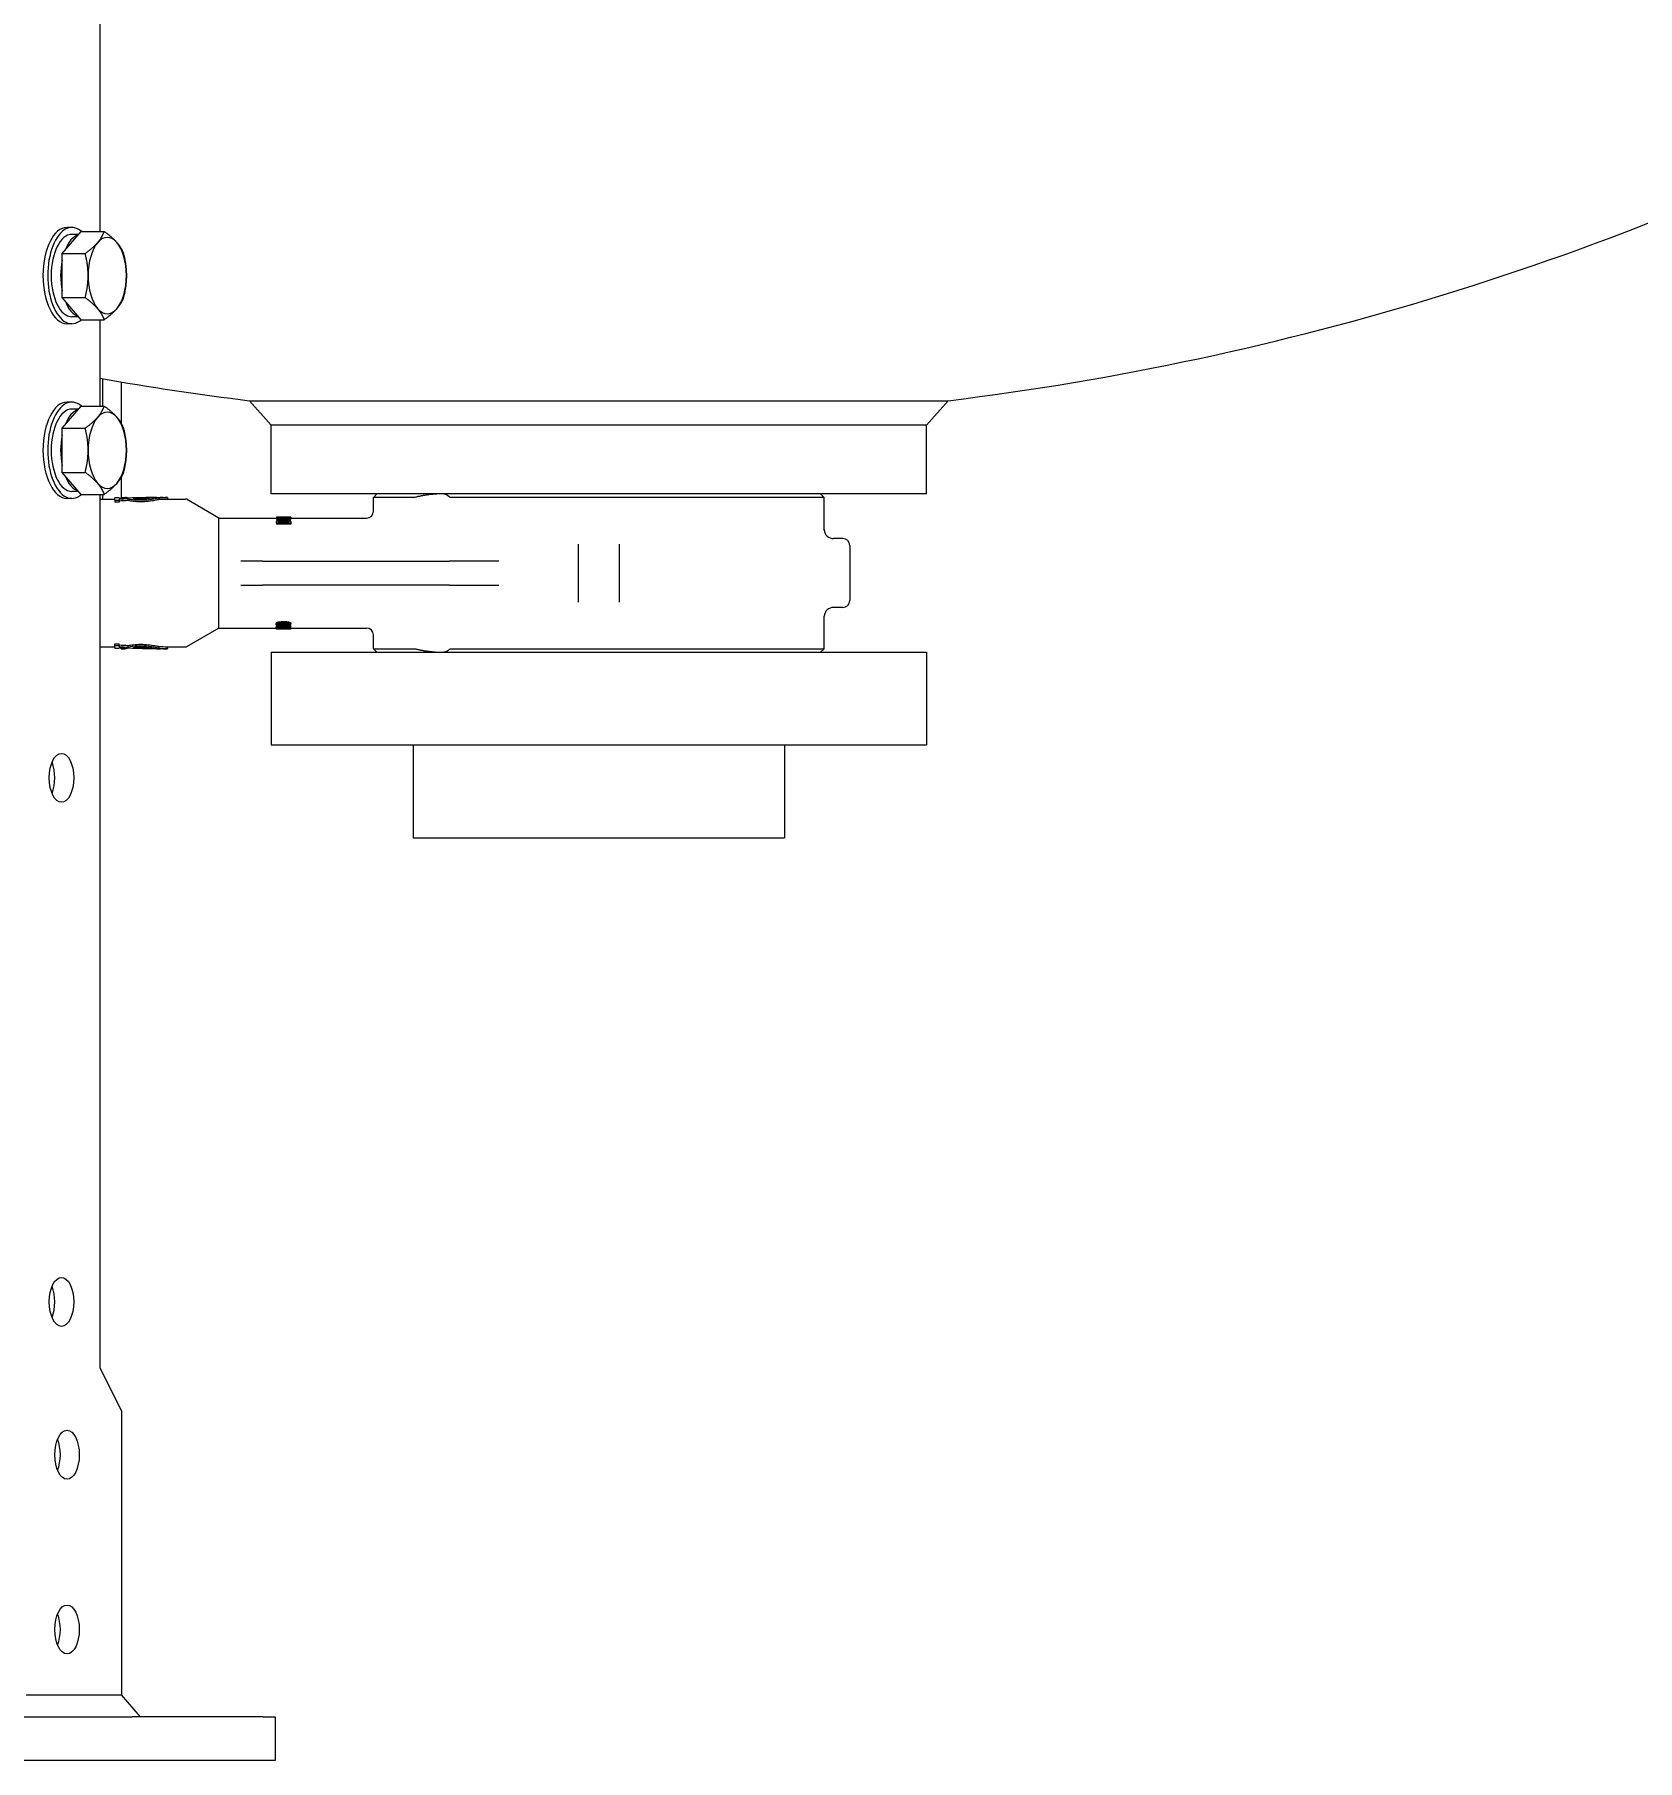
# Model space of a CAD drawing. Header units: inches. Extents: x 17 to 469, y 7 to 301.
# Drawn here: x 355.73 to 374.08, y 42.08 to 61.84 of the extents above; entities that cross this region are included whole.
import ezdxf

# ---------------------------------------------------------------- set-up
doc = ezdxf.new("R2010")
doc.units = ezdxf.units.IN
doc.header["$LTSCALE"] = 14
doc.header["$MEASUREMENT"] = 0
doc.layers.add('Dimension (ANSI)', color=7, linetype='Continuous', lineweight=25)
doc.layers.add('Visible (ANSI)', color=7, linetype='Continuous', lineweight=50)
doc.styles.add('MEMCOR Medium', font='arial.ttf')
doc.dimstyles.new('Default (ANSI)', dxfattribs={"dimscale": 14, "dimtxt": 0.15, "dimasz": 0.098425, "dimexe": 0.125, "dimexo": 0.0625, "dimgap": 0.031496, "dimtad": 0, "dimtih": 1, "dimtoh": 1, "dimdec": 4, "dimrnd": 1e-08, "dimzin": 3, "dimdsep": 46, "dimlunit": 5, "dimtxsty": 'MEMCOR Medium', "dimcen": 0.09, "dimdle": 0.393701, "dimclrd": 256, "dimclre": 256, "dimclrt": 256, "dimadec": 0, "dimazin": 1, "dimtfac": 0.8, "dimtofl": 0, "dimtmove": 0, "dimatfit": 3, "dimfxl": 1, "dimfrac": 1, "dimtolj": 1, "dimtzin": 4, "dimlwd": -1, "dimlwe": -1, "dimarcsym": 0})

# ---------------------------------------------------------------- blocks, each defined once
blk = doc.blocks.new('*D18')
at = {"layer": 'Defpoints', "color": 0, "transparency": 16777216}
for p in [(361.768, 145.309), (291.816, 55.585), (348.261, 55.585)]:
    blk.add_point(p, dxfattribs=at)
at = {"layer": 'Dimension (ANSI)', "transparency": 16777216}
for p, q in [((360.893, 145.309), (290.066, 145.309)), ((291.816, 143.931), (291.816, 98.644)), ((291.816, 56.963), (291.816, 84.303)), ((347.386, 55.585), (290.066, 55.585))]:
    blk.add_line(p, q, dxfattribs=at)
for points in [[(291.586, 143.931), (292.046, 143.931), (291.816, 145.309)], [(291.586, 56.963), (292.046, 56.963), (291.816, 55.585)]]:
    blk.add_solid(points, dxfattribs=at)
at = {"layer": 'Dimension (ANSI)', "transparency": 16777216, "char_height": 2.1, "attachment_point": 5, "style": 'MEMCOR Medium'}
for s, insert in [('\\A1; \\fArial|b0|i0;89{\\H0.8x;\\S3#4;} in', (291.816, 93.63)), ('\\A1;[2279.0 mm]{\\P\\fArial|b0|i0;SHIPPING HEIGHT\\P\\fArial|b0|i0;REF.}', (291.816, 86.46))]:
    blk.add_mtext(s, dxfattribs=dict(at, insert=insert))

msp = doc.modelspace()

# ---------------------------------------------------------------- linework, layer by layer
at = {"layer": 'Visible (ANSI)', "linetype": 'Continuous', "lineweight": 18}
for p, q in [((356.47722, 63.73089), (356.47722, 59.58607)), ((356.04627, 59.33348), (356.26502, 59.58607)), ((356.15677, 59.63207), (356.10222, 59.63207)), ((356.23572, 59.55224), (356.15677, 59.55224)), ((356.26502, 59.58607), (356.52888, 59.58607)), ((356.04627, 58.8283), (356.04627, 59.33348)), ((356.04627, 59.33348), (356.31013, 59.33348)), ((356.26502, 58.57571), (356.04627, 58.8283)), ((356.04627, 58.8283), (356.31013, 58.8283)), ((356.15677, 58.52971), (356.10222, 58.52971)), ((356.23572, 58.60954), (356.15677, 58.60954)), ((356.26502, 58.57571), (356.52888, 58.57571)), ((356.47722, 58.57571), (356.47722, 57.58607)), ((356.51071, 57.58607), (356.51071, 57.89876)), ((356.72722, 57.37975), (356.72722, 57.86147)), ((356.04627, 57.33348), (356.26502, 57.58607)), ((356.15677, 57.63207), (356.10222, 57.63207)), ((356.23572, 57.55224), (356.15677, 57.55224)), ((356.26502, 57.58607), (356.52888, 57.58607)), ((358.18946, 57.64841), (362.18771, 57.64841)), ((358.43771, 57.36889), (358.18946, 57.64841)), ((362.18771, 57.64841), (366.18596, 57.64841)), ((365.93771, 57.36889), (366.18596, 57.64841)), ((356.04627, 56.8283), (356.04627, 57.33348)), ((356.04627, 57.33348), (356.31013, 57.33348)), ((358.43771, 56.58089), (358.43771, 57.36889)), ((365.93771, 57.36889), (358.43771, 57.36889)), ((365.93771, 56.58089), (365.93771, 57.36889)), ((356.26502, 56.57571), (356.04627, 56.8283)), ((356.04627, 56.8283), (356.31013, 56.8283)), ((356.72722, 56.54192), (356.72722, 56.78202)), ((356.15677, 56.52971), (356.10222, 56.52971)), ((356.23572, 56.60954), (356.15677, 56.60954)), ((356.26502, 56.57571), (356.52888, 56.57571)), ((356.47722, 56.57571), (356.47722, 46.58089)), ((356.47905, 56.52185), (356.6507, 56.52185)), ((356.51071, 56.52185), (356.51071, 56.57571)), ((356.69834, 56.53562), (356.6507, 56.53562)), ((356.6507, 56.50854), (356.6507, 56.53562)), ((356.69834, 56.53562), (356.69834, 56.52936)), ((356.69834, 56.51951), (356.69834, 56.50854)), ((356.71999, 56.54192), (356.76723, 56.54192)), ((356.71999, 56.54192), (356.71999, 56.53019)), ((356.80004, 56.504), (356.80004, 56.5245)), ((357.12629, 56.54192), (357.17353, 56.54192)), ((357.15347, 56.53689), (357.15347, 56.51669)), ((357.17353, 56.54192), (357.17353, 56.541)), ((357.20346, 56.54129), (357.20346, 56.54192)), ((357.20346, 56.54192), (357.25109, 56.54192)), ((357.25109, 56.54192), (357.25109, 56.53899)), ((357.25109, 56.53899), (357.25109, 56.51884)), ((357.25109, 56.52185), (357.45802, 56.52185)), ((357.83835, 56.30531), (357.46787, 56.51921)), ((365.93771, 56.58089), (358.43771, 56.58089)), ((359.64834, 56.58089), (359.60897, 56.54152)), ((360.08297, 56.54152), (359.60897, 56.54152)), ((359.60897, 56.38405), (359.60897, 56.54152)), ((364.76645, 56.54152), (360.48949, 56.54152)), ((364.72708, 56.58089), (364.76645, 56.54152)), ((364.76645, 56.16931), (364.76645, 56.54152)), ((356.6507, 56.50854), (356.69834, 56.50854)), ((356.6507, 56.50854), (356.6507, 56.48764)), ((356.69834, 56.48764), (356.6507, 56.48764)), ((356.69834, 56.50854), (356.69834, 56.48764)), ((358.66184, 56.3168), (358.50042, 56.3168)), ((358.50042, 56.31585), (358.50042, 56.3168)), ((358.50042, 56.31585), (358.50042, 56.30842)), ((358.50042, 56.31585), (358.62822, 56.31585)), ((358.66184, 56.3168), (358.66184, 56.31559)), ((358.66184, 56.31559), (358.66184, 56.30659)), ((357.83835, 55.04547), (357.83835, 56.30531)), ((357.83835, 56.30531), (358.50042, 56.30531)), ((358.50042, 56.30259), (358.50042, 56.30842)), ((358.50042, 56.30259), (358.66184, 56.30259)), ((358.50042, 56.30259), (358.50042, 56.2905)), ((358.52019, 56.2905), (358.50042, 56.2905)), ((358.50042, 56.24969), (358.50042, 56.26659)), ((358.50042, 56.24969), (358.66184, 56.24969)), ((358.50042, 56.24969), (358.50042, 56.23646)), ((358.66184, 56.23646), (358.50042, 56.23646)), ((358.519, 56.26703), (358.519, 56.2599)), ((358.64327, 56.2599), (358.519, 56.2599)), ((358.66184, 56.30659), (358.52266, 56.30659)), ((358.63254, 56.28385), (358.63254, 56.27138)), ((358.66184, 56.2905), (358.64161, 56.2905)), ((358.64327, 56.2599), (358.64327, 56.26703)), ((358.66184, 56.30659), (358.66184, 56.30259)), ((358.66184, 56.30531), (359.53023, 56.30531)), ((358.66184, 56.30259), (358.66184, 56.2905)), ((358.66184, 56.26676), (358.66184, 56.24969)), ((358.66184, 56.24969), (358.66184, 56.23646)), ((361.95151, 56.00721), (361.95151, 55.34357)), ((362.42391, 55.34357), (362.42391, 56.00721)), ((364.98298, 56.06909), (364.87623, 56.06909)), ((365.06172, 55.99035), (365.06172, 55.36043)), ((358.3396, 55.81318), (358.09222, 55.81318)), ((358.3396, 55.81318), (359.25331, 55.81318)), ((359.25331, 55.81318), (360.4796, 55.81318)), ((360.68732, 55.81318), (360.4796, 55.81318)), ((361.0439, 55.81318), (360.68732, 55.81318)), ((358.09222, 55.53759), (358.3396, 55.53759)), ((359.25331, 55.53759), (358.3396, 55.53759)), ((360.4796, 55.53759), (359.25331, 55.53759)), ((360.4796, 55.53759), (360.68732, 55.53759)), ((360.68732, 55.53759), (361.0439, 55.53759)), ((364.76645, 54.80926), (364.76645, 55.18147)), ((364.98298, 55.28169), (364.87623, 55.28169)), ((357.83835, 55.04547), (357.46787, 54.83157)), ((357.83835, 55.04547), (358.49684, 55.04547)), ((358.49676, 55.04614), (358.49676, 55.05819)), ((358.49715, 55.08318), (358.49715, 55.096)), ((358.50042, 55.03398), (358.50042, 55.0423)), ((358.66184, 55.03398), (358.50042, 55.03398)), ((358.57499, 55.04161), (358.57564, 55.04161)), ((358.5759, 55.06356), (358.57656, 55.06356)), ((358.5759, 55.05141), (358.5759, 55.06356)), ((358.57656, 55.05141), (358.5759, 55.05141)), ((358.57656, 55.05141), (358.57656, 55.06356)), ((358.66184, 55.03398), (358.66184, 55.04212)), ((358.66524, 55.08318), (358.66524, 55.096)), ((358.66543, 55.04547), (359.53023, 55.04547)), ((358.6655, 55.04614), (358.6655, 55.05819)), ((359.60897, 54.80926), (359.60897, 54.96673)), ((356.47905, 54.82893), (356.6507, 54.82893)), ((356.6507, 54.84223), (356.6507, 54.86314)), ((356.6507, 54.86314), (356.69834, 54.86314)), ((356.69834, 54.84223), (356.6507, 54.84223)), ((356.6507, 54.81516), (356.6507, 54.84223)), ((356.6507, 54.81516), (356.69834, 54.81516)), ((356.69834, 54.84223), (356.69834, 54.86314)), ((356.69834, 54.84223), (356.69834, 54.83127)), ((356.69834, 54.82141), (356.69834, 54.81516)), ((356.71999, 54.80885), (356.71999, 54.82059)), ((356.71999, 54.80885), (356.76723, 54.80885)), ((356.80004, 54.82628), (356.80004, 54.84678)), ((357.12629, 54.80885), (357.17353, 54.80885)), ((357.15347, 54.83408), (357.15347, 54.81389)), ((357.17353, 54.80885), (357.17353, 54.80977)), ((357.20346, 54.80885), (357.20346, 54.80949)), ((357.20346, 54.80885), (357.25109, 54.80885)), ((357.25109, 54.81179), (357.25109, 54.83194)), ((357.25109, 54.82893), (357.45802, 54.82893)), ((357.25109, 54.81179), (357.25109, 54.80885)), ((358.43771, 54.76989), (365.93771, 54.76989)), ((358.43771, 54.76989), (358.43771, 53.70739)), ((359.60897, 54.80926), (360.08297, 54.80926)), ((359.64834, 54.76989), (359.60897, 54.80926)), ((360.48949, 54.80926), (364.76645, 54.80926)), ((364.72708, 54.76989), (364.76645, 54.80926)), ((365.93771, 54.76989), (365.93771, 53.70739)), ((358.43771, 53.70739), (365.93771, 53.70739)), ((360.06271, 53.70739), (360.06271, 52.64489)), ((364.31271, 53.70739), (364.31271, 52.64489)), ((360.06271, 52.64489), (364.31271, 52.64489)), ((356.47722, 46.58089), (356.72722, 46.08089)), ((356.72722, 46.08089), (356.72722, 42.83089)), ((355.63386, 42.83089), (356.72722, 42.83089)), ((356.94372, 42.58089), (356.72722, 42.83089)), ((355.48275, 42.58089), (356.84877, 42.58089)), ((358.34877, 42.58089), (356.84877, 42.58089)), ((358.34877, 42.58089), (358.48275, 42.58089)), ((358.48275, 42.58089), (358.48275, 42.08089)), ((356.84877, 42.08089), (355.48275, 42.08089)), ((358.34877, 42.08089), (356.84877, 42.08089)), ((358.48275, 42.08089), (358.34877, 42.08089))]:
    msp.add_line(p, q, dxfattribs=at)
for centre, radius, start, end in [((362.18771, 90.21389), 32.81, 276.999504, 297.25699), ((362.18771, 90.21389), 32.81, 259.976779, 263.000496), ((356.47905, 56.60059), 0.07874, 268.667982, 270), ((357.45802, 56.50216), 0.01969, 60, 90), ((359.53023, 56.38405), 0.07874, 270, 0), ((364.87623, 56.17932), 0.11024, 185.212784, 270), ((364.98298, 55.99035), 0.07874, 0, 90), ((364.98298, 55.36043), 0.07874, 270, 0), ((364.87623, 55.17145), 0.11024, 90, 174.787216), ((359.53023, 54.96673), 0.07874, 0, 90), ((356.47905, 54.75019), 0.07874, 90, 91.332018), ((357.45802, 54.84862), 0.01969, 270, 300)]:
    msp.add_arc(centre, radius, start, end, dxfattribs=at)
for centre, major_axis, ratio, start_param, end_param in [((356.15677, 59.08089), (0, 0.55118), 0.5, 5.8717395, 9.83622377), ((356.10222, 59.08089), (0, 0.55118), 0.5, 0, 3.14159265), ((356.15677, 59.08089), (0, 0.47135), 0.5, 0, 3.14159265), ((356.26502, 59.08089), (0, 0.47135), 0.5, 0.14230203, 0.90489552), ((356.56272, 59.08089), (0, 0.4375), 0.5, 5.75958653, 6.80678408), ((356.56272, 59.08089), (0, -0.4375), 0.5, 3.66519143, 4.71238898), ((356.56272, 59.08089), (0, 0.4375), 0.5, 4.71238898, 5.75958653), ((356.26502, 59.08089), (0, 0.47135), 0.5, 1.18949958, 1.95209308), ((356.56272, 59.08089), (0, -0.4375), 0.5, 4.71238898, 5.75958653), ((356.56272, 59.08089), (0, 0.4375), 0.5, 3.66519143, 4.71238898), ((356.26502, 59.08089), (0, -0.47135), 0.5, 5.37828978, 6.14088328), ((356.56272, 59.08089), (0, -0.4375), 0.5, 5.75958653, 6.80678408), ((356.10222, 57.08089), (0, 0.55118), 0.5, 0, 3.14159265), ((356.15677, 57.08089), (0, 0.55118), 0.5, 5.8717395, 9.83622377), ((356.15677, 57.08089), (0, 0.47135), 0.5, 0, 3.14159265), ((356.26502, 57.08089), (0, 0.47135), 0.5, 0.14230203, 0.90489552), ((356.56272, 57.08089), (0, 0.4375), 0.5, 5.75958653, 6.80678408), ((356.56272, 57.08089), (0, -0.4375), 0.5, 3.66519143, 4.71238898), ((356.56272, 57.08089), (0, 0.4375), 0.5, 4.71238898, 5.75958653), ((356.26502, 57.08089), (0, 0.47135), 0.5, 1.18949958, 1.95209308), ((356.56272, 57.08089), (0, -0.4375), 0.5, 4.71238898, 5.75958653), ((356.56272, 57.08089), (0, 0.4375), 0.5, 3.66519143, 4.71238898), ((356.26502, 57.08089), (0, -0.47135), 0.5, 5.37828978, 6.14088328), ((356.56272, 57.08089), (0, -0.4375), 0.5, 5.75958653, 6.80678408), ((357.35061, 55.67539), (3.84512, 0), 0.22535973, 1.72429169, 1.7412574), ((357.5673, 55.67539), (3.84512, 0), 0.22535973, 1.77168573, 1.79875604), ((357.35061, 55.67539), (3.84512, 0), 0.22535973, 1.631198, 1.71079336), ((357.5673, 55.67539), (3.84512, 0), 0.22535973, 1.69509088, 1.75502713), ((357.5673, 55.67539), (3.84512, 0), 0.22535973, 1.65312465, 1.67862943), ((357.5673, 55.67539), (3.75602, 0), 0.22535973, 1.65508213, 1.68119766), ((357.35061, 55.67539), (3.84512, 0), 0.22535973, 1.60907645, 1.61782546), ((357.5673, 55.67539), (3.75602, 0), 0.22535973, 1.77651856, 1.80426265), ((358.70745, 55.67539), (1.26151, 0), 0.5087001, 1.63363812, 1.73564898), ((358.74828, 55.67539), (1.25056, 0), 0.51315789, 1.63997084, 1.75220353), ((357.5673, 55.67539), (3.75602, 0), 0.22535973, 4.47892265, 4.50666674), ((357.5673, 55.67539), (-3.84512, 0), 0.22535973, 1.34283662, 1.36990693), ((357.35061, 55.67539), (-3.84512, 0), 0.22535973, 1.40033525, 1.41730096), ((357.35061, 55.67539), (-3.84512, 0), 0.22535973, 1.43079929, 1.51039465), ((357.5673, 55.67539), (-3.84512, 0), 0.22535973, 1.38656552, 1.44650177), ((357.5673, 55.67539), (3.75602, 0), 0.22535973, 4.60198765, 4.62810317), ((357.5673, 55.67539), (-3.84512, 0), 0.22535973, 1.46296322, 1.48846801), ((357.35061, 55.67539), (-3.84512, 0), 0.22535973, 1.52376719, 1.53251621), ((355.82236, 53.33089), (0, 0.28), 0.5, 4.02552272, 5.39925524), ((355.82236, 47.33089), (0, 0.28), 0.5, 4.02552272, 5.39925524), ((355.88571, 45.58089), (0, 0.28), 0.5, 4.02552272, 5.39925524), ((355.88571, 43.58089), (0, 0.28), 0.5, 4.02552272, 5.39925524)]:
    msp.add_ellipse(centre, major_axis=major_axis, ratio=ratio, start_param=start_param, end_param=end_param, dxfattribs=at)
for centre, major_axis in [((356.03886, 53.33089), (0, 0.28)), ((356.03886, 47.33089), (0, 0.28)), ((356.10222, 45.58089), (0, -0.28)), ((356.10222, 43.58089), (0, -0.28))]:
    msp.add_ellipse(centre, major_axis=major_axis, ratio=0.5, dxfattribs=at)
for points, weights in [([(356.45334, 59.45977), (356.5041, 59.51839), (356.52888, 59.58607)], [1, 1.04314139574, 1.01001874936]), ([(356.52888, 59.58607), (356.62133, 59.51839), (356.67209, 59.45977)], [1.01001874936, 1.04314139574, 1]), ([(356.31013, 59.33348), (356.40258, 59.40116), (356.45334, 59.45977)], [1.01001874936, 1.04314139574, 1]), ([(356.34397, 59.08089), (356.34397, 59.19812), (356.31013, 59.33348)], [1, 1.04314139574, 1.01001874936]), ([(356.67209, 59.45977), (356.72285, 59.40116), (356.74763, 59.33348)], [1, 1.04314139574, 1.01001874936]), ([(356.74763, 59.33348), (356.78147, 59.19812), (356.78147, 59.08089)], [1.01001874936, 1.04314139574, 1]), ([(356.31013, 58.8283), (356.34397, 58.96366), (356.34397, 59.08089)], [1.01001874936, 1.04314139574, 1]), ([(356.78147, 59.08089), (356.78147, 58.96366), (356.74763, 58.8283)], [1, 1.04314139574, 1.01001874936]), ([(356.45334, 58.702), (356.40258, 58.76062), (356.31013, 58.8283)], [1, 1.04314139574, 1.01001874936]), ([(356.52888, 58.57571), (356.5041, 58.64339), (356.45334, 58.702)], [1.01001874936, 1.04314139574, 1]), ([(356.67209, 58.702), (356.62133, 58.64339), (356.52888, 58.57571)], [1, 1.04314139574, 1.01001874936]), ([(356.74763, 58.8283), (356.72285, 58.76062), (356.67209, 58.702)], [1.01001874936, 1.04314139574, 1]), ([(356.45334, 57.45977), (356.5041, 57.51839), (356.52888, 57.58607)], [1, 1.04314139574, 1.01001874936]), ([(356.52888, 57.58607), (356.62133, 57.51839), (356.67209, 57.45977)], [1.01001874936, 1.04314139574, 1]), ([(356.31013, 57.33348), (356.40258, 57.40116), (356.45334, 57.45977)], [1.01001874936, 1.04314139574, 1]), ([(356.34397, 57.08089), (356.34397, 57.19812), (356.31013, 57.33348)], [1, 1.04314139574, 1.01001874936]), ([(356.67209, 57.45977), (356.72285, 57.40116), (356.74763, 57.33348)], [1, 1.04314139574, 1.01001874936]), ([(356.74763, 57.33348), (356.78147, 57.19812), (356.78147, 57.08089)], [1.01001874936, 1.04314139574, 1]), ([(356.31013, 56.8283), (356.34397, 56.96366), (356.34397, 57.08089)], [1.01001874936, 1.04314139574, 1]), ([(356.78147, 57.08089), (356.78147, 56.96366), (356.74763, 56.8283)], [1, 1.04314139574, 1.01001874936]), ([(356.45334, 56.702), (356.40258, 56.76062), (356.31013, 56.8283)], [1, 1.04314139574, 1.01001874936]), ([(356.74763, 56.8283), (356.72285, 56.76062), (356.67209, 56.702)], [1.01001874936, 1.04314139574, 1]), ([(356.52888, 56.57571), (356.5041, 56.64339), (356.45334, 56.702)], [1.01001874936, 1.04314139574, 1]), ([(356.67209, 56.702), (356.62133, 56.64339), (356.52888, 56.57571)], [1, 1.04314139574, 1.01001874936]), ([(360.34861, 56.58089), (360.2176, 56.57469), (360.08456, 56.54174)], [1, 1.00263245458, 1.00001729957]), ([(360.08456, 54.80904), (360.2176, 54.77609), (360.34861, 54.76989)], [1.00001729957, 1.00263245458, 1])]:
    msp.add_rational_spline(points, weights, degree=2, dxfattribs=at)
for points, knots in [([(356.71999, 56.54192), (356.71999, 56.54192), (356.72574, 56.54036), (356.74405, 56.53592), (356.75268, 56.53389), (356.76272, 56.53174)], [0.872280037, 0.872280037, 0.872280037, 0.872280037, 1.090331632, 1.090331632, 1.216791015, 1.216791015, 1.216791015, 1.216791015]), ([(356.81406, 56.53345), (356.80057, 56.53553), (356.78898, 56.53764), (356.77177, 56.54095), (356.76723, 56.54192), (356.76723, 56.54192)], [1.744203126, 1.744203126, 1.744203126, 1.744203126, 1.895384539, 1.895384539, 2.067686143, 2.067686143, 2.067686143, 2.067686143]), ([(356.80004, 56.5245), (356.81746, 56.52149), (356.83788, 56.5185), (356.88771, 56.51335), (356.91814, 56.51172), (356.97538, 56.51172), (357.00581, 56.51335), (357.06164, 56.51912), (357.08705, 56.52318), (357.12565, 56.53045), (357.14199, 56.53414), (357.15347, 56.53689)], [1.3552505, 1.3552505, 1.3552505, 1.3552505, 1.52647165, 1.52647165, 1.74456007, 1.74456007, 1.9626485, 1.9626485, 2.18073692, 2.18073692, 2.38229148, 2.38229148, 2.38229148, 2.38229148]), ([(357.15347, 56.51669), (357.14198, 56.51387), (357.12565, 56.51009), (357.08706, 56.50265), (357.06165, 56.49849), (357.00582, 56.49257), (356.97539, 56.4909), (356.91813, 56.4909), (356.8877, 56.49257), (356.83787, 56.49785), (356.81746, 56.50091), (356.80004, 56.504)], [1.10708086, 1.10708086, 1.10708086, 1.10708086, 1.30870746, 1.30870746, 1.52685244, 1.52685244, 1.74499741, 1.74499741, 1.96314238, 1.96314238, 2.13440031, 2.13440031, 2.13440031, 2.13440031]), ([(357.0906, 56.53524), (357.08535, 56.53436), (357.07967, 56.53346), (357.0578, 56.53022), (357.03766, 56.5277), (356.99345, 56.52412), (356.96938, 56.52312), (356.92415, 56.52312), (356.90007, 56.52412), (356.87284, 56.52632), (356.86781, 56.52678), (356.86291, 56.52726)], [0.969271053, 0.969271053, 0.969271053, 0.969271053, 1.033831922, 1.033831922, 1.206144675, 1.206144675, 1.378457429, 1.378457429, 1.550770182, 1.550770182, 1.590771003, 1.590771003, 1.590771003, 1.590771003]), ([(360.41537, 56.58089), (360.43879, 56.57775), (360.45874, 56.56887), (360.4782, 56.55171), (360.48216, 56.54753), (360.48574, 56.54305)], [1.998522417, 1.998522417, 1.998522417, 1.998522417, 2.269130409, 2.269130409, 2.34668712, 2.34668712, 2.34668712, 2.34668712]), ([(360.48949, 56.54152), (360.48878, 56.54152), (360.48812, 56.54162), (360.48697, 56.54201), (360.48649, 56.5423), (360.48597, 56.54279), (360.48585, 56.54292), (360.48574, 56.54305)], [0.0644246105, 0.0644246105, 0.0644246105, 0.0644246105, 0.0716912828, 0.0716912828, 0.0789579552, 0.0789579552, 0.0813086854, 0.0813086854, 0.0813086854, 0.0813086854]), ([(358.49684, 56.30531), (358.49711, 56.30637), (358.49803, 56.30736), (358.50005, 56.30832), (358.50023, 56.3084), (358.50042, 56.30848)], [-0.1483440762, -0.1483440762, -0.1483440762, -0.1483440762, -0.1228049665, -0.1228049665, -0.1203122805, -0.1203122805, -0.1203122805, -0.1203122805]), ([(358.51324, 56.2878), (358.50927, 56.2859), (358.50648, 56.28367), (358.50315, 56.27966), (358.50075, 56.27642), (358.50044, 56.26779), (358.50042, 56.2672), (358.50042, 56.26659)], [-0.405487007, -0.405487007, -0.405487007, -0.405487007, -0.172059377, -0.172059377, -0.011815913, -0.011815913, 0, 0, 0, 0]), ([(358.58126, 56.29709), (358.57288, 56.29709), (358.56445, 56.29689), (358.55065, 56.29599), (358.5434, 56.29536), (358.52762, 56.29276), (358.52086, 56.29102), (358.51464, 56.28843), (358.51393, 56.28812), (358.51324, 56.2878)], [-0.250282181, -0.250282181, -0.250282181, -0.250282181, -0.151276791, -0.151276791, -0.082049498, -0.082049498, -0.009722871, -0.009722871, 0, 0, 0, 0]), ([(358.519, 56.26703), (358.519, 56.2725), (358.52041, 56.27526), (358.5228, 56.27905), (358.52525, 56.28122), (358.52868, 56.28319)], [-0.0847099284, -0.0847099284, -0.0847099284, -0.0847099284, -0.0535763257, -0.0535763257, 0, 0, 0, 0]), ([(358.52868, 56.27071), (358.5258, 56.26902), (358.52361, 56.26719), (358.52126, 56.2641), (358.52025, 56.26251), (358.51962, 56.25991)], [0, 0, 0, 0, 0.0450180764, 0.0450180764, 0.0692883275, 0.0692883275, 0.0692883275, 0.0692883275]), ([(358.52868, 56.28319), (358.53141, 56.2847), (358.53479, 56.28599), (358.54305, 56.28815), (358.54772, 56.28895), (358.56166, 56.29058), (358.57143, 56.29094), (358.581, 56.29094)], [-0.155748881, -0.155748881, -0.155748881, -0.155748881, -0.114411823, -0.114411823, -0.072933245, -0.072933245, 0, 0, 0, 0]), ([(358.581, 56.27861), (358.57136, 56.27861), (358.5615, 56.27825), (358.54731, 56.27653), (358.54248, 56.27566), (358.53442, 56.27342), (358.53126, 56.27216), (358.52868, 56.27071)], [0, 0, 0, 0, 0.07351143, 0.07351143, 0.11674737, 0.11674737, 0.155811595, 0.155811595, 0.155811595, 0.155811595]), ([(358.581, 56.29094), (358.58801, 56.29094), (358.59523, 56.29077), (358.607, 56.28994), (358.61331, 56.28933), (358.62478, 56.28696), (358.62909, 56.28557), (358.63254, 56.28385)], [-0.185357251, -0.185357251, -0.185357251, -0.185357251, -0.106377007, -0.106377007, -0.048819349, -0.048819349, 0, 0, 0, 0]), ([(358.63254, 56.27138), (358.62927, 56.27304), (358.62522, 56.27441), (358.61406, 56.27687), (358.60773, 56.27752), (358.59593, 56.27842), (358.58834, 56.27861), (358.581, 56.27861)], [0, 0, 0, 0, 0.046335395, 0.046335395, 0.105080206, 0.105080206, 0.194042683, 0.194042683, 0.194042683, 0.194042683]), ([(358.64889, 56.28771), (358.64529, 56.28942), (358.64091, 56.29086), (358.62939, 56.29361), (358.62284, 56.29455), (358.60786, 56.29637), (358.59697, 56.29695), (358.58422, 56.29708), (358.58274, 56.29709), (358.58126, 56.29709)], [-0.169393173, -0.169393173, -0.169393173, -0.169393173, -0.137287679, -0.137287679, -0.097250844, -0.097250844, -0.011267013, -0.011267013, 0, 0, 0, 0]), ([(358.63254, 56.28385), (358.63832, 56.28109), (358.6402, 56.2783), (358.64271, 56.27392), (358.64327, 56.27047), (358.64327, 56.26703)], [-0.0979334171, -0.0979334171, -0.0979334171, -0.0979334171, -0.0676344042, -0.0676344042, 0, 0, 0, 0]), ([(358.64267, 56.2599), (358.64258, 56.26026), (358.64249, 56.26061), (358.64143, 56.26417), (358.63996, 56.26591), (358.63771, 56.26838), (358.63547, 56.26995), (358.63254, 56.27138)], [0.037464592, 0.037464592, 0.037464592, 0.037464592, 0.044808924, 0.044808924, 0.11154531, 0.11154531, 0.271936542, 0.271936542, 0.271936542, 0.271936542]), ([(358.66184, 56.26676), (358.66184, 56.27161), (358.66118, 56.27541), (358.65876, 56.28037), (358.65675, 56.28347), (358.6499, 56.2872), (358.6494, 56.28746), (358.64889, 56.28771)], [-0.258533795, -0.258533795, -0.258533795, -0.258533795, -0.107276429, -0.107276429, -0.007558904, -0.007558904, 0, 0, 0, 0]), ([(364.76412, 56.16621), (364.76415, 56.16624), (364.76417, 56.16627), (364.76481, 56.16713), (364.7653, 56.16778), (364.76619, 56.16896), (364.76645, 56.16931), (364.76644, 56.16931)], [-0.004662888, -0.004662888, -0.004662888, -0.004662888, 0, 0, 0.112137359, 0.112137359, 0.273635525, 0.273635525, 0.273635525, 0.273635525]), ([(364.76644, 55.18147), (364.76644, 55.18146), (364.76569, 55.18246), (364.76417, 55.1845), (364.76415, 55.18454), (364.76412, 55.18457)], [0.273635527, 0.273635527, 0.273635527, 0.273635527, 0.547439658, 0.547439658, 0.552113514, 0.552113514, 0.552113514, 0.552113514]), ([(358.49676, 55.05819), (358.49676, 55.05984), (358.49793, 55.06167), (358.50387, 55.0651), (358.50759, 55.06632), (358.51267, 55.06765), (358.51467, 55.06809), (358.51683, 55.06847)], [0, 0, 0, 0, 0.062902933, 0.062902933, 0.119146883, 0.119146883, 0.151522551, 0.151522551, 0.151522551, 0.151522551]), ([(358.53784, 55.05783), (358.53307, 55.05783), (358.52838, 55.05763), (358.51957, 55.05675), (358.51571, 55.0561), (358.5092, 55.05458), (358.50517, 55.05343), (358.4988, 55.05021), (358.4973, 55.04857), (358.4968, 55.04673), (358.49676, 55.04643), (358.49676, 55.04614)], [-0.255718672, -0.255718672, -0.255718672, -0.255718672, -0.190011179, -0.190011179, -0.126100129, -0.126100129, -0.068841174, -0.068841174, -0.011447006, -0.011447006, 0, 0, 0, 0]), ([(358.49676, 55.04614), (358.49676, 55.04481), (358.49765, 55.0436), (358.50245, 55.04132), (358.50614, 55.04058), (358.51264, 55.03956), (358.5165, 55.03915), (358.52555, 55.03855), (358.53043, 55.0384), (358.5368, 55.03833), (358.53804, 55.03833), (358.53928, 55.03833)], [-0.153629344, -0.153629344, -0.153629344, -0.153629344, -0.122804966, -0.122804966, -0.086993983, -0.086993983, -0.048665291, -0.048665291, -0.009435198, -0.009435198, 0, 0, 0, 0]), ([(358.49715, 55.096), (358.49715, 55.09898), (358.49824, 55.10209), (358.50323, 55.10741), (358.50636, 55.10955), (358.51352, 55.11283), (358.51844, 55.1147), (358.53457, 55.11814), (358.54356, 55.11922), (358.56178, 55.12056), (358.57161, 55.12082), (358.58113, 55.12082)], [0, 0, 0, 0, 0.057761719, 0.057761719, 0.102817043, 0.102817043, 0.135953489, 0.135953489, 0.169321239, 0.169321239, 0.2050002, 0.2050002, 0.2050002, 0.2050002]), ([(358.58113, 55.10744), (358.56317, 55.10744), (358.54475, 55.10652), (358.52453, 55.10282), (358.51855, 55.10144), (358.5087, 55.09767), (358.50515, 55.09569), (358.49943, 55.09083), (358.49786, 55.08804), (358.49722, 55.08459), (358.49715, 55.08388), (358.49715, 55.08318)], [-0.323917221, -0.323917221, -0.323917221, -0.323917221, -0.1664783, -0.1664783, -0.111919382, -0.111919382, -0.067075587, -0.067075587, -0.013777184, -0.013777184, 0, 0, 0, 0]), ([(358.49715, 55.08318), (358.49715, 55.08143), (358.49754, 55.07972), (358.49931, 55.07663), (358.50058, 55.07524), (358.50491, 55.07222), (358.50829, 55.07076), (358.51714, 55.06824), (358.52312, 55.06712), (358.54346, 55.06489), (358.5581, 55.06436), (358.57562, 55.06419), (358.57844, 55.06417), (358.58126, 55.06417)], [-0.380131877, -0.380131877, -0.380131877, -0.380131877, -0.324998936, -0.324998936, -0.275383658, -0.275383658, -0.207411723, -0.207411723, -0.133500012, -0.133500012, -0.021496186, -0.021496186, 0, 0, 0, 0]), ([(358.51272, 55.04611), (358.51272, 55.04658), (358.5129, 55.04707), (358.51372, 55.048), (358.51431, 55.04844), (358.51677, 55.0497), (358.5189, 55.05026), (358.52274, 55.05111), (358.52526, 55.05151), (358.53129, 55.0521), (358.53466, 55.05223), (358.5381, 55.05223)], [-0.0860159389, -0.0860159389, -0.0860159389, -0.0860159389, -0.0760367998, -0.0760367998, -0.0670254578, -0.0670254578, -0.0497691391, -0.0497691391, -0.0262269231, -0.0262269231, 0, 0, 0, 0]), ([(358.53679, 55.04134), (358.53344, 55.04134), (358.53013, 55.04142), (358.5245, 55.04179), (358.52226, 55.04203), (358.51873, 55.04262), (358.51656, 55.04306), (358.51334, 55.04447), (358.51272, 55.04527), (358.51272, 55.04611)], [-0.153680281, -0.153680281, -0.153680281, -0.153680281, -0.105404502, -0.105404502, -0.065549431, -0.065549431, -0.032767211, -0.032767211, 0, 0, 0, 0]), ([(358.51508, 55.08318), (358.51508, 55.08472), (358.5156, 55.08632), (358.51775, 55.0885), (358.51912, 55.08966), (358.52479, 55.09207), (358.52817, 55.09296), (358.53182, 55.09363)], [-0.129390515, -0.129390515, -0.129390515, -0.129390515, -0.06192476, -0.06192476, -0.030316347, -0.030316347, 0, 0, 0, 0]), ([(358.53208, 55.0737), (358.5283, 55.07426), (358.52475, 55.07502), (358.51922, 55.07706), (358.51783, 55.07805), (358.51559, 55.08016), (358.51508, 55.08167), (358.51508, 55.08318)], [-0.0644882865, -0.0644882865, -0.0644882865, -0.0644882865, -0.0466822723, -0.0466822723, -0.0300440726, -0.0300440726, 0, 0, 0, 0]), ([(358.51964, 55.08973), (358.52034, 55.08937), (358.52119, 55.08899), (358.52503, 55.0876), (358.52845, 55.08687), (358.53208, 55.08632)], [0.0412538501, 0.0412538501, 0.0412538501, 0.0412538501, 0.0470885216, 0.0470885216, 0.0628353586, 0.0628353586, 0.0628353586, 0.0628353586]), ([(358.53182, 55.09363), (358.53456, 55.09414), (358.53746, 55.09454), (358.54504, 55.09538), (358.55054, 55.09577), (358.56181, 55.09617), (358.56544, 55.09626), (358.571, 55.09635), (358.57297, 55.09637), (358.57595, 55.0964), (358.57698, 55.0964), (358.57853, 55.09641), (358.57905, 55.09641), (358.5801, 55.09641), (358.58061, 55.09641), (358.58113, 55.09641)], [-0.153354285, -0.153354285, -0.153354285, -0.153354285, -0.116911208, -0.116911208, -0.058113255, -0.058113255, -0.030715578, -0.030715578, -0.015758458, -0.015758458, -0.007957728, -0.007957728, -0.003955605, -0.003955605, 0, 0, 0, 0]), ([(358.53208, 55.08632), (358.53791, 55.08544), (358.54467, 55.08498), (358.55646, 55.0845), (358.56631, 55.08422), (358.58126, 55.08422)], [0, 0, 0, 0, 0.0482519833, 0.0482519833, 0.0906742135, 0.0906742135, 0.0906742135, 0.0906742135]), ([(358.58126, 55.07165), (358.56498, 55.07165), (358.5551, 55.07198), (358.54479, 55.07238), (358.53796, 55.07284), (358.53208, 55.0737)], [-0.0793337954, -0.0793337954, -0.0793337954, -0.0793337954, -0.0486518873, -0.0486518873, 0, 0, 0, 0]), ([(358.56034, 55.04394), (358.55838, 55.04333), (358.556, 55.04276), (358.55039, 55.04191), (358.54802, 55.04172), (358.54329, 55.04141), (358.54006, 55.04134), (358.53679, 55.04134)], [-0.0539657006, -0.0539657006, -0.0539657006, -0.0539657006, -0.0388990524, -0.0388990524, -0.0248851617, -0.0248851617, 0, 0, 0, 0]), ([(358.5759, 55.05141), (358.57349, 55.05255), (358.57042, 55.05365), (358.56253, 55.0556), (358.55811, 55.05633), (358.54941, 55.05739), (358.54482, 55.05773), (358.53929, 55.05783), (358.53856, 55.05783), (358.53784, 55.05783)], [-0.113852717, -0.113852717, -0.113852717, -0.113852717, -0.078402966, -0.078402966, -0.042224043, -0.042224043, -0.005548057, -0.005548057, 0, 0, 0, 0]), ([(358.5381, 55.05223), (358.54356, 55.05223), (358.54899, 55.05204), (358.55605, 55.05139), (358.55753, 55.0512), (358.5634, 55.05034), (358.56724, 55.0494), (358.57041, 55.0485)], [-0.0851095347, -0.0851095347, -0.0851095347, -0.0851095347, -0.0528430066, -0.0528430066, -0.0403305854, -0.0403305854, 0, 0, 0, 0]), ([(358.53928, 55.03833), (358.54322, 55.03833), (358.54719, 55.03838), (358.55558, 55.03869), (358.55863, 55.03894), (358.56578, 55.03963), (358.57008, 55.04038), (358.57404, 55.04135), (358.57452, 55.04148), (358.57499, 55.04161)], [-0.0893210162, -0.0893210162, -0.0893210162, -0.0893210162, -0.0748377991, -0.0748377991, -0.0572298624, -0.0572298624, -0.0071630933, -0.0071630933, 0, 0, 0, 0]), ([(358.57041, 55.0485), (358.56861, 55.04729), (358.56627, 55.04627), (358.56336, 55.04502), (358.56163, 55.04436), (358.56034, 55.04394)], [-0.0296076794, -0.0296076794, -0.0296076794, -0.0296076794, -0.0204319086, -0.0204319086, 0, 0, 0, 0]), ([(358.57564, 55.04161), (358.57812, 55.0408), (358.58124, 55.04012), (358.58954, 55.03895), (358.59402, 55.03861), (358.60315, 55.03807), (358.60871, 55.03791), (358.61544, 55.03787), (358.61634, 55.03786), (358.61724, 55.03786)], [-0.114117262, -0.114117262, -0.114117262, -0.114117262, -0.0842587, -0.0842587, -0.051386541, -0.051386541, -0.006850061, -0.006850061, 0, 0, 0, 0]), ([(358.61684, 55.05899), (358.61175, 55.05899), (358.60663, 55.05881), (358.59693, 55.05785), (358.59338, 55.05717), (358.58517, 55.05519), (358.58109, 55.05362), (358.57744, 55.05186), (358.57699, 55.05163), (358.57656, 55.05141)], [-0.122109379, -0.122109379, -0.122109379, -0.122109379, -0.092768877, -0.092768877, -0.062762786, -0.062762786, -0.008094463, -0.008094463, 0, 0, 0, 0]), ([(358.58113, 55.12082), (358.59536, 55.12082), (358.61102, 55.12026), (358.63617, 55.11689), (358.64298, 55.11493), (358.65188, 55.11177), (358.65569, 55.10983), (358.66096, 55.1058), (358.66262, 55.1039), (358.66478, 55.09996), (358.66524, 55.09795), (358.66524, 55.096)], [0, 0, 0, 0, 0.108371526, 0.108371526, 0.198840899, 0.198840899, 0.296855551, 0.296855551, 0.376686089, 0.376686089, 0.459220348, 0.459220348, 0.459220348, 0.459220348]), ([(358.66524, 55.08318), (358.66524, 55.08495), (358.66485, 55.08676), (358.66307, 55.09023), (358.66177, 55.09187), (358.65734, 55.0957), (358.6538, 55.09771), (358.64489, 55.10116), (358.63881, 55.10291), (358.61719, 55.1064), (358.60242, 55.10718), (358.58636, 55.10742), (358.58375, 55.10744), (358.58113, 55.10744)], [-0.372037848, -0.372037848, -0.372037848, -0.372037848, -0.316649276, -0.316649276, -0.26606732, -0.26606732, -0.194101845, -0.194101845, -0.122425423, -0.122425423, -0.019902589, -0.019902589, 0, 0, 0, 0]), ([(358.58113, 55.09641), (358.59685, 55.09641), (358.60622, 55.096), (358.61754, 55.09538), (358.62444, 55.09477), (358.63032, 55.0937)], [-0.0872419859, -0.0872419859, -0.0872419859, -0.0872419859, -0.0488319018, -0.0488319018, 0, 0, 0, 0]), ([(358.58113, 55.0438), (358.58301, 55.04463), (358.58487, 55.04552), (358.58793, 55.04709), (358.58952, 55.04788), (358.59121, 55.04852)], [-0.0650004545, -0.0650004545, -0.0650004545, -0.0650004545, -0.0263321856, -0.0263321856, 0, 0, 0, 0]), ([(358.61567, 55.04076), (358.61147, 55.04076), (358.60732, 55.04083), (358.60078, 55.04113), (358.59687, 55.04134), (358.58797, 55.0423), (358.58419, 55.04297), (358.58113, 55.0438)], [-0.145313892, -0.145313892, -0.145313892, -0.145313892, -0.082129114, -0.082129114, -0.042718999, -0.042718999, 0, 0, 0, 0]), ([(358.58126, 55.08422), (358.59024, 55.08422), (358.60063, 55.0843), (358.61323, 55.08472), (358.62143, 55.08504), (358.62993, 55.08627)], [0, 0, 0, 0, 0.0684075571, 0.0684075571, 0.0959145519, 0.0959145519, 0.0959145519, 0.0959145519]), ([(358.58126, 55.06417), (358.60572, 55.06417), (358.62249, 55.06514), (358.64235, 55.06769), (358.64718, 55.06883), (358.65433, 55.07089), (358.65766, 55.07234), (358.66309, 55.07619), (358.66456, 55.07858), (358.66518, 55.0818), (358.66524, 55.08249), (358.66524, 55.08318)], [-0.183267652, -0.183267652, -0.183267652, -0.183267652, -0.137364505, -0.137364505, -0.107367132, -0.107367132, -0.065073463, -0.065073463, -0.01379241, -0.01379241, 0, 0, 0, 0]), ([(358.62993, 55.07365), (358.62143, 55.07245), (358.61324, 55.07214), (358.60065, 55.07172), (358.59025, 55.07165), (358.58126, 55.07165)], [-0.0957813868, -0.0957813868, -0.0957813868, -0.0957813868, -0.0684710599, -0.0684710599, 0, 0, 0, 0]), ([(358.59121, 55.04852), (358.59384, 55.04959), (358.59704, 55.05074), (358.60227, 55.0519), (358.60435, 55.05227), (358.61108, 55.05287), (358.61509, 55.05298), (358.61894, 55.05298)], [-0.111146178, -0.111146178, -0.111146178, -0.111146178, -0.05471455, -0.05471455, -0.02932679, -0.02932679, 0, 0, 0, 0]), ([(358.64942, 55.04619), (358.64942, 55.04535), (358.64872, 55.04458), (358.64554, 55.04323), (358.64331, 55.0427), (358.6379, 55.04183), (358.6345, 55.04143), (358.62552, 55.04087), (358.62063, 55.04076), (358.61567, 55.04076)], [-0.155047217, -0.155047217, -0.155047217, -0.155047217, -0.112997761, -0.112997761, -0.073977698, -0.073977698, -0.037792509, -0.037792509, 0, 0, 0, 0]), ([(358.6655, 55.04614), (358.6655, 55.04756), (358.66446, 55.04909), (358.6596, 55.05213), (358.65607, 55.05355), (358.64748, 55.05597), (358.64298, 55.05694), (358.6325, 55.0584), (358.62685, 55.05882), (358.61957, 55.05898), (358.61821, 55.05899), (358.61684, 55.05899)], [-0.20866782, -0.20866782, -0.20866782, -0.20866782, -0.153212396, -0.153212396, -0.100148876, -0.100148876, -0.05568208, -0.05568208, -0.010386437, -0.010386437, 0, 0, 0, 0]), ([(358.61724, 55.03786), (358.62369, 55.03786), (358.62995, 55.03799), (358.63977, 55.03845), (358.64507, 55.03876), (358.65073, 55.03949), (358.65119, 55.03955), (358.65164, 55.03961)], [-0.146175631, -0.146175631, -0.146175631, -0.146175631, -0.059850058, -0.059850058, -0.004970964, -0.004970964, 0, 0, 0, 0]), ([(358.61894, 55.05298), (358.62353, 55.05298), (358.62812, 55.05282), (358.63563, 55.05207), (358.63852, 55.05161), (358.64308, 55.05054), (358.64535, 55.04987), (358.64874, 55.04805), (358.64942, 55.0471), (358.64942, 55.04619)], [-0.16231389, -0.16231389, -0.16231389, -0.16231389, -0.10956079, -0.10956079, -0.068871388, -0.068871388, -0.035084938, -0.035084938, 0, 0, 0, 0]), ([(358.62993, 55.08627), (358.63364, 55.08679), (358.63709, 55.08752), (358.64112, 55.08894), (358.64204, 55.08935), (358.64277, 55.08972)], [0, 0, 0, 0, 0.0305041282, 0.0305041282, 0.0427508709, 0.0427508709, 0.0427508709, 0.0427508709]), ([(358.64732, 55.08318), (358.64732, 55.08232), (358.64716, 55.08146), (358.6464, 55.07989), (358.64585, 55.07917), (358.64443, 55.07797), (358.64301, 55.07692), (358.63706, 55.07487), (358.63362, 55.07417), (358.62993, 55.07365)], [-0.151018734, -0.151018734, -0.151018734, -0.151018734, -0.104414417, -0.104414417, -0.062981248, -0.062981248, -0.03031587, -0.03031587, 0, 0, 0, 0]), ([(358.63032, 55.0937), (358.634, 55.09303), (358.63744, 55.09215), (358.643, 55.08981), (358.64446, 55.08866), (358.64677, 55.08632), (358.64732, 55.08473), (358.64732, 55.08318)], [-0.0654067865, -0.0654067865, -0.0654067865, -0.0654067865, -0.0477804659, -0.0477804659, -0.0304754738, -0.0304754738, 0, 0, 0, 0]), ([(358.6456, 55.06855), (358.6465, 55.06835), (358.64738, 55.06815), (358.65164, 55.06709), (358.65628, 55.06574), (358.6618, 55.063), (358.66319, 55.06204), (358.66508, 55.06009), (358.6655, 55.05911), (358.6655, 55.05819)], [0.0797822314, 0.0797822314, 0.0797822314, 0.0797822314, 0.0886816865, 0.0886816865, 0.1243163036, 0.1243163036, 0.1432684005, 0.1432684005, 0.1632373199, 0.1632373199, 0.1632373199, 0.1632373199]), ([(358.65164, 55.03961), (358.65604, 55.04024), (358.65926, 55.04103), (358.66331, 55.04273), (358.66518, 55.04385), (358.66549, 55.04581), (358.6655, 55.04598), (358.6655, 55.04614)], [-0.169162625, -0.169162625, -0.169162625, -0.169162625, -0.077769226, -0.077769226, -0.006331753, -0.006331753, 0, 0, 0, 0]), ([(356.76272, 54.81904), (356.75268, 54.81688), (356.74405, 54.81486), (356.72574, 54.81041), (356.71999, 54.80885), (356.71999, 54.80885)], [0.527769059, 0.527769059, 0.527769059, 0.527769059, 0.654228442, 0.654228442, 0.872280037, 0.872280037, 0.872280037, 0.872280037]), ([(356.76723, 54.80885), (356.76723, 54.80885), (356.77177, 54.80983), (356.78898, 54.81313), (356.80057, 54.81524), (356.81406, 54.81733)], [2.067686143, 2.067686143, 2.067686143, 2.067686143, 2.239987747, 2.239987747, 2.39116916, 2.39116916, 2.39116916, 2.39116916]), ([(356.80004, 54.84678), (356.81746, 54.84986), (356.83787, 54.85293), (356.8877, 54.85821), (356.91813, 54.85987), (356.94676, 54.85987), (356.97539, 54.85987), (357.00582, 54.85821), (357.06165, 54.85229), (357.08706, 54.84813), (357.12565, 54.84068), (357.14198, 54.83691), (357.15347, 54.83408)], [-0.38940291, -0.38940291, -0.38940291, -0.38940291, -0.21814497, -0.21814497, 0, 0, 0, 0.21814497, 0.21814497, 0.43628994, 0.43628994, 0.63791655, 0.63791655, 0.63791655, 0.63791655]), ([(357.15347, 54.81389), (357.14199, 54.81664), (357.12565, 54.82033), (357.08705, 54.8276), (357.06164, 54.83166), (357.00581, 54.83743), (356.97538, 54.83905), (356.94676, 54.83905), (356.91814, 54.83905), (356.88771, 54.83743), (356.83788, 54.83228), (356.81746, 54.82929), (356.80004, 54.82628)], [-0.63773141, -0.63773141, -0.63773141, -0.63773141, -0.43617685, -0.43617685, -0.21808842, -0.21808842, 0, 0, 0, 0.21808842, 0.21808842, 0.38930957, 0.38930957, 0.38930957, 0.38930957]), ([(356.86291, 54.82352), (356.86781, 54.824), (356.87284, 54.82445), (356.90007, 54.82666), (356.92415, 54.82765), (356.94676, 54.82765), (356.96938, 54.82765), (356.99345, 54.82666), (357.03766, 54.82308), (357.0578, 54.82056), (357.07967, 54.81732), (357.08535, 54.81642), (357.0906, 54.81554)], [-0.212313574, -0.212313574, -0.212313574, -0.212313574, -0.172312753, -0.172312753, 0, 0, 0, 0.172312753, 0.172312753, 0.344625507, 0.344625507, 0.409186376, 0.409186376, 0.409186376, 0.409186376]), ([(360.48574, 54.80773), (360.48216, 54.80325), (360.4782, 54.79907), (360.45874, 54.78191), (360.43879, 54.77303), (360.41537, 54.76989)], [1.495294286, 1.495294286, 1.495294286, 1.495294286, 1.572850997, 1.572850997, 1.843458988, 1.843458988, 1.843458988, 1.843458988]), ([(360.48574, 54.80773), (360.48585, 54.80786), (360.48597, 54.80799), (360.48649, 54.80847), (360.48697, 54.80877), (360.48812, 54.80916), (360.48878, 54.80926), (360.48949, 54.80926)], [0.1754232945, 0.1754232945, 0.1754232945, 0.1754232945, 0.1777740247, 0.1777740247, 0.185040697, 0.185040697, 0.1923073693, 0.1923073693, 0.1923073693, 0.1923073693])]:
    msp.add_open_spline(points, degree=3, knots=knots, dxfattribs=at)
for points in [[(357.12629, 56.54192), (357.12629, 56.54192), (357.12376, 56.54139), (357.1185, 56.54034)], [(357.16984, 56.54097), (357.17234, 56.54161), (357.17353, 56.54192), (357.17353, 56.54192)], [(360.08456, 56.54174), (360.08398, 56.54159), (360.08344, 56.54152), (360.08297, 56.54152)], [(358.66184, 56.30866), (358.66346, 56.30794), (358.66507, 56.3069), (358.66543, 56.30531)], [(358.5745, 55.0642), (358.57499, 55.06399), (358.57546, 55.06378), (358.5759, 55.06356)], [(358.57656, 55.06356), (358.57694, 55.06377), (358.57735, 55.06397), (358.57777, 55.06418)], [(358.61024, 55.05275), (358.61204, 55.05272), (358.61385, 55.0527), (358.61567, 55.0527)], [(358.61567, 55.0527), (358.6189, 55.0527), (358.62211, 55.05275), (358.62523, 55.05287)], [(357.1185, 54.81043), (357.12376, 54.80939), (357.12629, 54.80885), (357.12629, 54.80885)], [(357.17353, 54.80885), (357.17353, 54.80885), (357.17234, 54.80917), (357.16984, 54.80981)], [(360.08297, 54.80926), (360.08344, 54.80926), (360.08398, 54.80919), (360.08456, 54.80904)]]:
    msp.add_open_spline(points, degree=3, dxfattribs=at)

# ---------------------------------------------------------------- dimensions: what is measured, and where the dimension line sits
at = {"layer": 'Dimension (ANSI)'}
dim = msp.add_linear_dim(base=(291.81609, 55.58489), p1=(361.76771, 145.30889), p2=(348.26076, 55.58489), angle=90, text=' \\fArial|b0|i0;<> in\\X[2279.0 mm]{\\P\\fArial|b0|i0;SHIPPING HEIGHT\\P\\fArial|b0|i0;REF.}', dimstyle='Default (ANSI)', override={"dimgap": 0.031496, "dimdec": 4, "dimpost": '', "dimtol": 0, "dimlim": 0, "dimtp": 0, "dimtm": 0, "dimtdec": 2, "dimatfit": 1}, dxfattribs=at)
dim.commit()
dim.dimension.update_dxf_attribs({"geometry": '*D18', "text_midpoint": (291.81609, 91.4733), "dimtype": 160})

doc.saveas('drawing.dxf')
